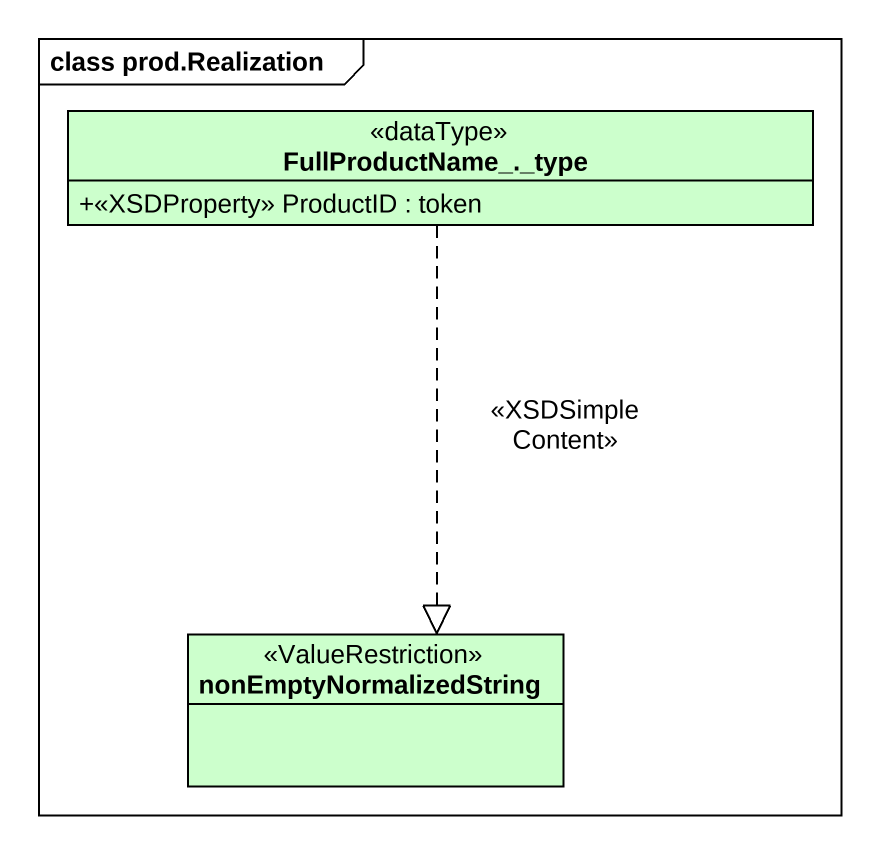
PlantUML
@startuml
mainframe class prod.Realization
hide circle
hide empty members
skinparam classAttributeIconSize 0
class "FullProductName_._type" as FullProductName_type <<dataType>> #CCFFCC {
  +<<XSDProperty>> ProductID : token
}
class nonEmptyNormalizedString <<ValueRestriction>> #CCFFCC
FullProductName_type ..|> nonEmptyNormalizedString : <<XSDSimpleContent>>
@enduml
